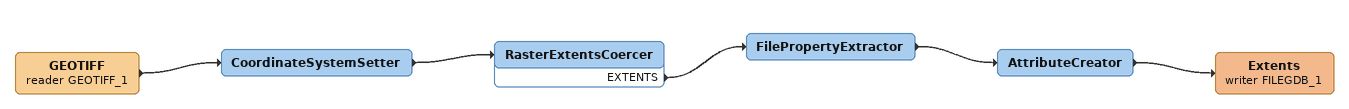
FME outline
GEOTIFF (reader GEOTIFF_1)
    -> CoordinateSystemSetter
CoordinateSystemSetter
    -> RasterExtentsCoercer
RasterExtentsCoercer
    EXTENTS -> FilePropertyExtractor
FilePropertyExtractor
    -> AttributeCreator
AttributeCreator
    -> Extents (writer FILEGDB_1)
Extents (writer FILEGDB_1)
